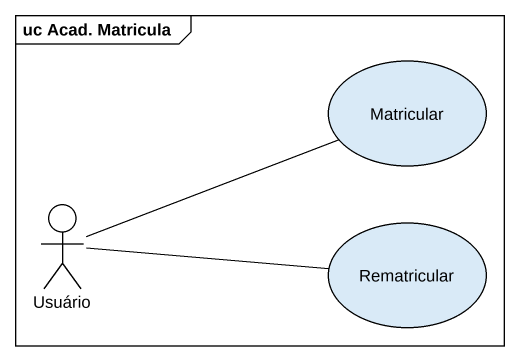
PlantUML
@startuml
mainframe uc Acad. Matricula
usecase Matricular
actor Usuário
usecase Rematricular
Usuário -right- Matricular
Usuário -right- Rematricular
@enduml
